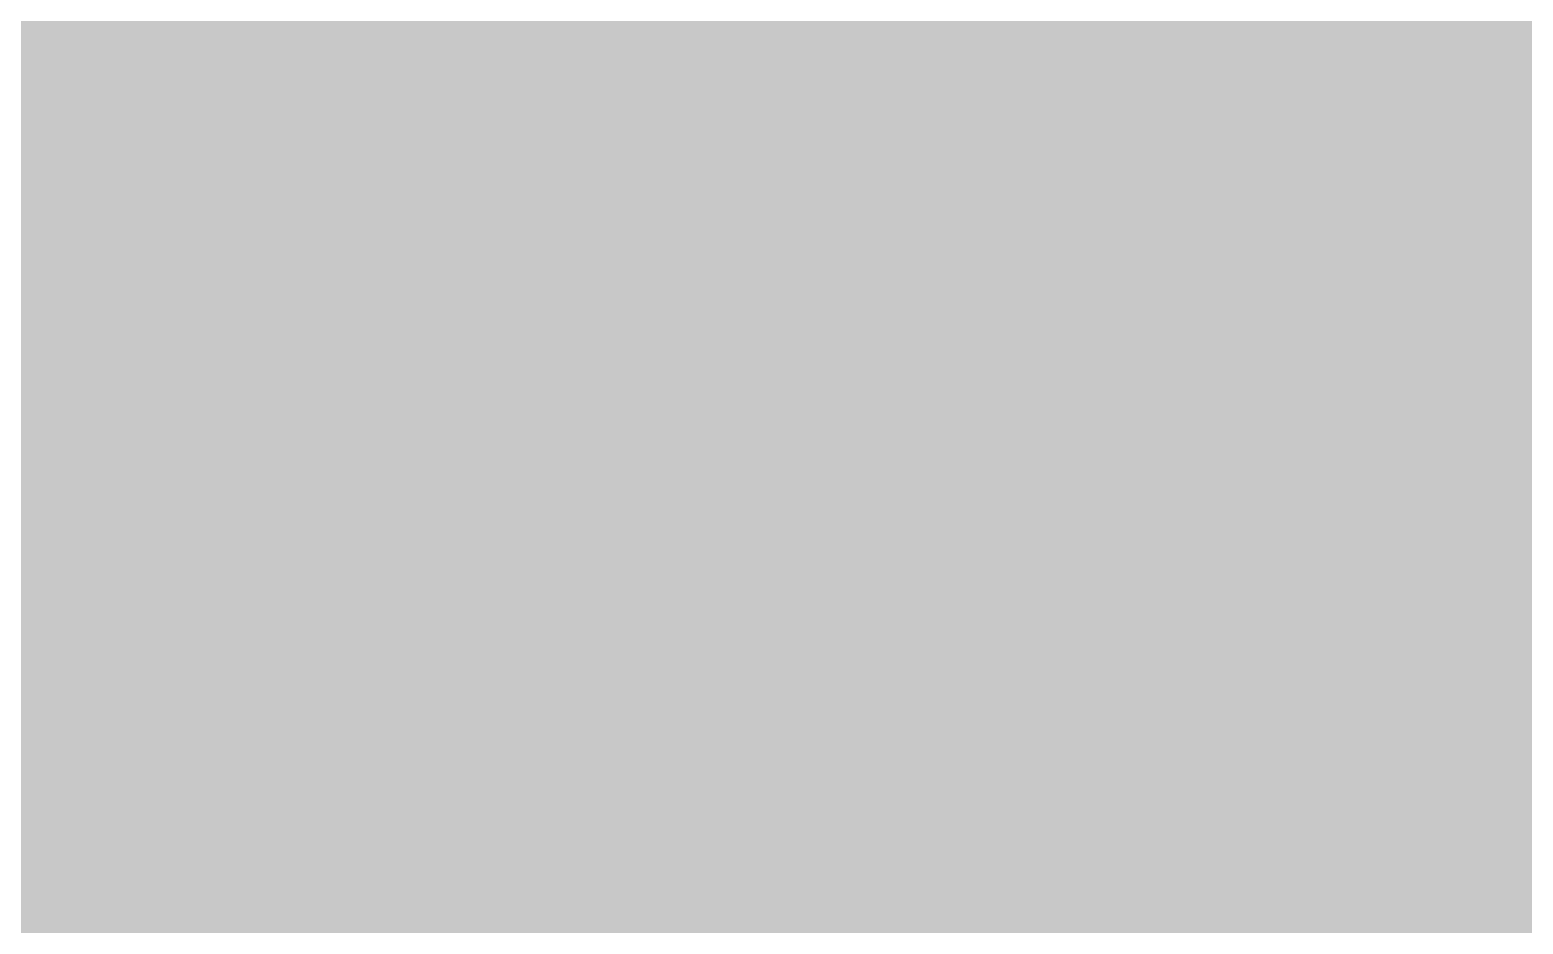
# Model space of a CAD drawing. Header units: millimetres. Extents: x -11 to 223, y -88 to 3.
# Drawn here: x 76.68733 to 76.73357, y -35.71443 to -35.68673 of the extents above; entities that cross this region are included whole.
import ezdxf

# ---------------------------------------------------------------- set-up
doc = ezdxf.new("R2010")
doc.units = ezdxf.units.MM
doc.header["$MEASUREMENT"] = 0
for name, color, linetype, true_color in [('Bottom-Layer', 7, 'Continuous', 0x0000ff), ('Multi-Layer', 7, 'Continuous', 0xc0c0c0), ('Top-Layer', 7, 'Continuous', 0xff0000)]:
    doc.layers.add(name, color=color, linetype=linetype, true_color=true_color)

msp = doc.modelspace()

# ---------------------------------------------------------------- hatches: boundary and pattern name
at = {"layer": 'Bottom-Layer'}
msp.add_hatch(color=256, dxfattribs=at).paths.add_polyline_path([(-10.335281, 1.978664), (-0.38039, 1.978664), (-0.84578, 1.726733), (-1.195487, 1.329541), (-1.386452, 0.835994), (-1.395162, 0.306862), (-1.220545, -0.192703), (-0.884101, -0.60119), (-0.427256, -0.868302), (0.093739, -0.961151), (1.793739, -0.961151), (2.314734, -0.868302), (2.771579, -0.60119), (3.108023, -0.192703), (3.28264, 0.306862), (3.27393, 0.835994), (3.082964, 1.329541), (2.733257, 1.726733), (2.267868, 1.978664), (222.628905, 1.978664), (222.628905, -87.475235), (-10.335281, -87.475235)])
at = {"layer": 'Top-Layer'}
msp.add_hatch(color=256, dxfattribs=at).paths.add_polyline_path([(-10.335281, 1.978664), (-0.38039, 1.978664), (-0.84578, 1.726733), (-1.195487, 1.329541), (-1.386452, 0.835994), (-1.395162, 0.306862), (-1.220545, -0.192703), (-0.884101, -0.60119), (-0.427256, -0.868302), (0.093739, -0.961151), (1.793739, -0.961151), (2.314734, -0.868302), (2.771579, -0.60119), (3.108023, -0.192703), (3.28264, 0.306862), (3.27393, 0.835994), (3.082964, 1.329541), (2.733257, 1.726733), (2.267868, 1.978664), (222.628905, 1.978664), (222.628905, -87.475235), (-10.335281, -87.475235)])

# ---------------------------------------------------------------- linework, layer by layer
at = {"layer": 'Bottom-Layer', "const_width": 0.0508}
msp.add_lwpolyline([(74.739009, -38.455677), (74.836398, -39.195419), (75.121928, -39.88475), (75.576141, -40.476691), (76.168082, -40.930904), (76.857413, -41.216434), (77.597155, -41.313823), (78.336898, -41.216434), (79.026228, -40.930904), (79.618169, -40.476691), (80.072382, -39.88475), (80.357912, -39.195419), (80.455301, -38.455677), (80.357912, -37.715934), (80.072382, -37.026604), (79.618169, -36.434663), (79.026228, -35.98045), (78.336898, -35.69492), (77.597155, -35.597531), (76.857413, -35.69492), (76.168082, -35.98045), (75.576141, -36.434663), (75.121928, -37.026604), (74.836398, -37.715934)], close=True, dxfattribs=at)
at = {"layer": 'Multi-Layer', "const_width": 0.645163}
msp.add_lwpolyline([(75.09715, -38.455677, 1), (80.09716, -38.455677), (80.09716, -38.455677, 1), (75.09715, -38.455677)], format="xyb", dxfattribs=at)
msp.add_lwpolyline([(75.09715, -38.455677, 1), (80.09716, -38.455677), (80.09716, -38.455677, 1), (75.09715, -38.455677)], format="xyb", dxfattribs=at)
at = {"layer": 'Top-Layer', "const_width": 0.0508}
msp.add_lwpolyline([(80.716955, -38.862129), (80.348151, -39.230933), (80.453856, -38.546548), (80.391861, -37.856829), (80.165804, -37.202265), (79.788956, -36.621281), (79.283439, -36.147985), (78.678931, -35.81016), (78.010917, -35.627639), (77.318614, -35.611136), (76.642662, -35.761621), (76.022743, -36.070258), (75.495249, -36.51893), (75.091147, -37.081297), (74.834158, -37.724347), (74.739369, -38.410329), (74.812345, -39.098973), (75.048802, -39.749853), (75.434858, -40.324759), (75.947851, -40.789942), (70.047028, -40.789942)], dxfattribs=at)

doc.saveas('drawing.dxf')
